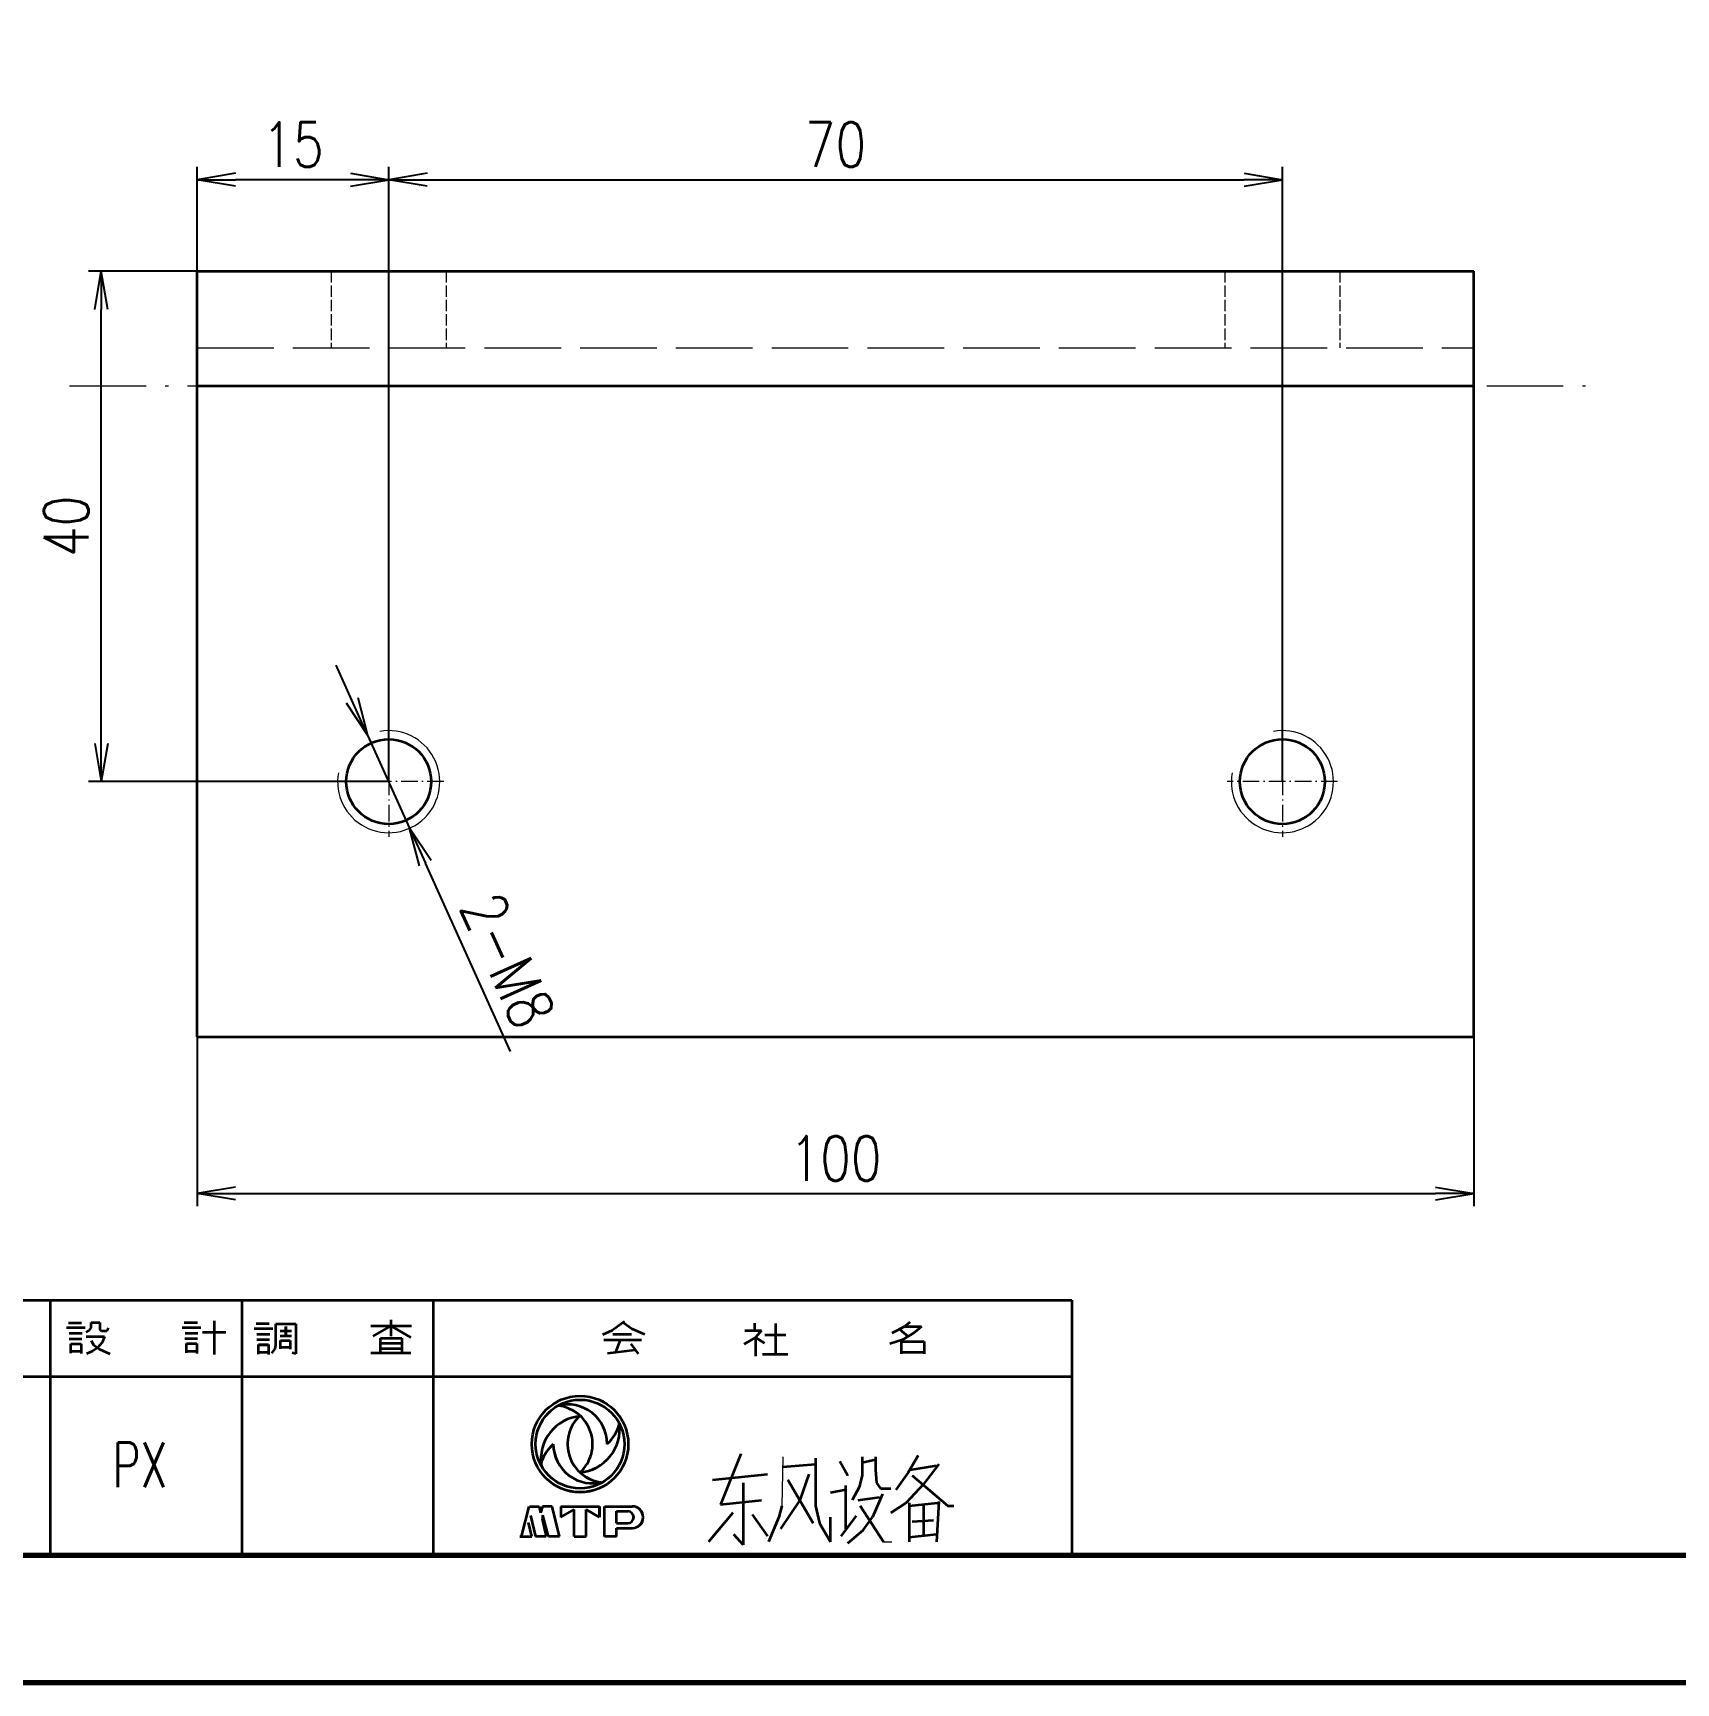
# Model space of a CAD drawing. Header units: millimetres. Extents: x 1333 to 104182, y -62616 to -5704.
# Drawn here: x 42811.5 to 42940.2, y -62590.8 to -62461.6 of the extents above; entities that cross this region are included whole.
import ezdxf
from ezdxf.enums import TextEntityAlignment as Align

# ---------------------------------------------------------------- set-up
doc = ezdxf.new("R2010")
doc.units = ezdxf.units.MM
doc.header["$LTSCALE"] = 0.5
doc.linetypes.add('DASHDOT', pattern=[18.5, 12, -3, 0.5, -3])
doc.linetypes.add('DASHED', pattern=[15, 12, -3])
for name, color, linetype in [('08', 1, 'Continuous'), ('11', 3, 'Continuous'), ('7标注层', 4, 'Continuous'), ('SHM_LABEL', 40, 'Continuous')]:
    doc.layers.add(name, color=color, linetype=linetype)
doc.styles.add('KAI', font='simplex.shx', dxfattribs={"width": 0.8, "bigfont": 'extfont.shx'})
doc.styles.get("Standard").update_dxf_attribs({"font": 'simplex.shx'})
doc.dimstyles.new('KAI-1', dxfattribs={"dimtxt": 3.5, "dimasz": 3, "dimexe": 1, "dimexo": 0, "dimgap": 1, "dimtad": 1, "dimtoh": 1, "dimdsep": 46, "dimtxsty": 'KAI', "dimblk1": 'OPEN', "dimblk2": 'OPEN', "dimsah": 1, "dimcen": 0, "dimclrd": 7, "dimclre": 7, "dimclrt": 140, "dimaunit": 1, "dimazin": 2, "dimtfac": 0.7, "dimtix": 1, "dimtmove": 0, "dimatfit": 3, "dimldrblk": 'OPEN', "dimfxl": 0, "dimtvp": 1, "dimtolj": 2, "dimarcsym": 0})

# ---------------------------------------------------------------- blocks, each defined once
blk = doc.blocks.new('_Open')
at = {"color": 0, "linetype": 'ByBlock', "lineweight": -2}
for p, q in [((-1, 0.167), (0, 0)), ((-1, -0.167), (0, 0)), ((0, 0), (-1, 0))]:
    blk.add_line(p, q, dxfattribs=at)
blk = doc.blocks.new('*D30')
at = {"layer": '7标注层', "color": 7, "lineweight": -2, "transparency": 16777216}
for p, q in [((42824.37, -62540.21), (42824.37, -62553.48)), ((42924.37, -62540.21), (42924.37, -62553.48)), ((42827.37, -62552.48), (42921.37, -62552.48))]:
    blk.add_line(p, q, dxfattribs=at)
at = {"layer": 'Defpoints', "color": 0, "transparency": 16777216}
for p in [(42824.37, -62540.21), (42924.37, -62540.21), (42924.37, -62552.48)]:
    blk.add_point(p, dxfattribs=at)
at = {"layer": '7标注层', "color": 7, "lineweight": -2, "transparency": 16777216, "xscale": 3, "yscale": 3, "zscale": 3, "rotation": 180}
blk.add_blockref('_Open', (42824.37, -62552.48), dxfattribs=at)
at = {"layer": '7标注层', "color": 7, "lineweight": -2, "transparency": 16777216, "xscale": 3, "yscale": 3, "zscale": 3}
blk.add_blockref('_Open', (42924.37, -62552.48), dxfattribs=at)
at = {"layer": '7标注层', "color": 140, "transparency": 16777216, "insert": (42874.37, -62549.73), "char_height": 3.5, "attachment_point": 5, "style": 'KAI'}
blk.add_mtext('\\A2;100', dxfattribs=at)
blk = doc.blocks.new('*D31')
at = {"layer": '7标注层', "color": 7, "lineweight": -2, "transparency": 16777216}
for p, q in [((42824.37, -62480.21), (42824.37, -62472.05)), ((42839.37, -62520.21), (42839.37, -62472.05)), ((42836.37, -62473.05), (42827.37, -62473.05))]:
    blk.add_line(p, q, dxfattribs=at)
at = {"layer": 'Defpoints', "color": 0, "transparency": 16777216}
for p in [(42824.37, -62473.05), (42824.37, -62480.21), (42839.37, -62520.21)]:
    blk.add_point(p, dxfattribs=at)
at = {"layer": '7标注层', "color": 7, "lineweight": -2, "transparency": 16777216, "xscale": 3, "yscale": 3, "zscale": 3, "rotation": 180}
blk.add_blockref('_Open', (42824.37, -62473.05), dxfattribs=at)
at = {"layer": '7标注层', "color": 7, "lineweight": -2, "transparency": 16777216, "xscale": 3, "yscale": 3, "zscale": 3}
blk.add_blockref('_Open', (42839.37, -62473.05), dxfattribs=at)
at = {"layer": '7标注层', "color": 140, "transparency": 16777216, "insert": (42831.87, -62470.3), "char_height": 3.5, "attachment_point": 5, "style": 'KAI'}
blk.add_mtext('\\A2;15', dxfattribs=at)
blk = doc.blocks.new('*D32')
at = {"layer": '7标注层', "color": 7, "lineweight": -2, "transparency": 16777216}
for p, q in [((42824.37, -62480.21), (42815.86, -62480.21)), ((42816.86, -62517.21), (42816.86, -62483.21)), ((42839.37, -62520.21), (42815.86, -62520.21))]:
    blk.add_line(p, q, dxfattribs=at)
at = {"layer": 'Defpoints', "color": 0, "transparency": 16777216}
for p in [(42816.86, -62480.21), (42824.37, -62480.21), (42839.37, -62520.21)]:
    blk.add_point(p, dxfattribs=at)
at = {"layer": '7标注层', "color": 7, "lineweight": -2, "transparency": 16777216, "xscale": 3, "yscale": 3, "zscale": 3}
for p, rotation in [((42816.86, -62480.21), 90), ((42816.86, -62520.21), 270)]:
    blk.add_blockref('_Open', p, dxfattribs=dict(at, rotation=rotation))
at = {"layer": '7标注层', "color": 140, "transparency": 16777216, "insert": (42814.11, -62500.21), "char_height": 3.5, "attachment_point": 5, "rotation": 90, "style": 'KAI'}
blk.add_mtext('\\A2;40', dxfattribs=at)
blk = doc.blocks.new('*D33')
at = {"layer": '7标注层', "color": 7, "lineweight": -2, "transparency": 16777216}
for p, q in [((42839.37, -62520.21), (42839.37, -62472.05)), ((42909.37, -62520.21), (42909.37, -62472.05)), ((42842.37, -62473.05), (42906.37, -62473.05))]:
    blk.add_line(p, q, dxfattribs=at)
at = {"layer": 'Defpoints', "color": 0, "transparency": 16777216}
for p in [(42909.37, -62473.05), (42839.37, -62520.21), (42909.37, -62520.21)]:
    blk.add_point(p, dxfattribs=at)
at = {"layer": '7标注层', "color": 7, "lineweight": -2, "transparency": 16777216, "xscale": 3, "yscale": 3, "zscale": 3, "rotation": 180}
blk.add_blockref('_Open', (42839.37, -62473.05), dxfattribs=at)
at = {"layer": '7标注层', "color": 7, "lineweight": -2, "transparency": 16777216, "xscale": 3, "yscale": 3, "zscale": 3}
blk.add_blockref('_Open', (42909.37, -62473.05), dxfattribs=at)
at = {"layer": '7标注层', "color": 140, "transparency": 16777216, "insert": (42874.37, -62470.3), "char_height": 3.5, "attachment_point": 5, "style": 'KAI'}
blk.add_mtext('\\A2;70', dxfattribs=at)
blk = doc.blocks.new('*D38')
at = {"layer": '7标注层', "color": 7, "lineweight": -2, "transparency": 16777216}
for p, q in [((42836.49, -62513.83), (42835.26, -62511.09)), ((42837.72, -62516.56), (42841.01, -62523.86)), ((42848.9, -62541.36), (42842.24, -62526.59))]:
    blk.add_line(p, q, dxfattribs=at)
at = {"layer": 'Defpoints', "color": 0, "transparency": 16777216}
for p in [(42837.72, -62516.56), (42841.01, -62523.86)]:
    blk.add_point(p, dxfattribs=at)
at = {"layer": '7标注层', "color": 7, "lineweight": -2, "transparency": 16777216, "xscale": 3, "yscale": 3, "zscale": 3}
for p, rotation in [((42837.72, -62516.56), 294.2516134047809), ((42841.01, -62523.86), 114.2516134047809)]:
    blk.add_blockref('_Open', p, dxfattribs=dict(at, rotation=rotation))
at = {"layer": '7标注层', "color": 140, "transparency": 16777216, "insert": (42848.69, -62534.22), "char_height": 3.5, "attachment_point": 5, "rotation": 294.2516, "style": 'KAI'}
blk.add_mtext('\\A2;2-M8', dxfattribs=at)
blk = doc.blocks.new('999')
at = {"color": 7, "lineweight": 35}
for p, q in [((73587.98, -11853.12), (73872.98, -11853.12)), ((73632.98, -11853.12), (73632.98, -11913.12)), ((73677.98, -11853.12), (73677.98, -11913.12)), ((73722.98, -11853.12), (73722.98, -11913.12)), ((73872.98, -11853.12), (73872.98, -11913.12)), ((73690.69, -11858.7), (73690.69, -11865.74)), ((73712.98, -11857.77), (73712.98, -11861.59)), ((73767.93, -11858.18), (73764.97, -11860.28)), ((73767.61, -11858.4), (73769.67, -11859.86)), ((73798.47, -11858.52), (73798.47, -11860.3)), ((73803.42, -11858.59), (73803.42, -11865.82)), ((73834.98, -11858.34), (73833.77, -11859.34)), ((73689.31, -11862.61), (73689.31, -11864.64)), ((73708.27, -11859.19), (73717.85, -11859.19)), ((73712.98, -11859.19), (73708.76, -11861.62)), ((73710.54, -11865.5), (73710.54, -11862.08)), ((73710.54, -11862.08), (73715.61, -11862.08)), ((73712.98, -11859.19), (73717.71, -11861.92)), ((73715.61, -11862.08), (73715.61, -11865.54)), ((73764.97, -11860.28), (73762.71, -11861.29)), ((73763.06, -11862.45), (73771.89, -11862.45)), ((73765.17, -11861.16), (73769.56, -11861.16)), ((73766.92, -11862.45), (73765.82, -11865.36)), ((73769.67, -11859.86), (73772.57, -11861.11)), ((73798.7, -11861.89), (73796.05, -11863.44)), ((73796.17, -11860.3), (73800.11, -11860.3)), ((73800.11, -11860.3), (73798.7, -11861.89)), ((73798.7, -11861.89), (73800.82, -11863.26)), ((73798.7, -11861.89), (73798.7, -11866.27)), ((73800.85, -11861.31), (73805.82, -11861.31)), ((73833.25, -11862.45), (73830.25, -11863.43)), ((73833.77, -11859.34), (73830.7, -11860.87)), ((73832.49, -11859.98), (73834.57, -11861.65)), ((73832.96, -11862.87), (73838.34, -11862.87)), ((73832.96, -11865.78), (73832.96, -11862.87)), ((73836.08, -11860.73), (73833.25, -11862.45)), ((73833.77, -11859.34), (73837.73, -11859.34)), ((73837.73, -11859.34), (73836.08, -11860.73)), ((73838.34, -11862.87), (73838.34, -11865.74)), ((73690.69, -11865.74), (73689.84, -11865.51)), ((73708.27, -11865.54), (73717.68, -11865.54)), ((73710.54, -11863.22), (73715.61, -11863.22)), ((73710.54, -11864.52), (73715.61, -11864.52)), ((73763.94, -11865.58), (73770.41, -11864.82)), ((73769.41, -11863.41), (73771.15, -11865.76)), ((73800.35, -11865.82), (73806.27, -11865.82)), ((73832.96, -11865.38), (73838.34, -11865.38)), ((73587.98, -11871.12), (73872.98, -11871.12)), ((73743.7, -11908.7), (73745.48, -11901.62)), ((73745.55, -11901.62), (73747.82, -11901.62)), ((73747.82, -11901.62), (73748.18, -11903.12)), ((73748.64, -11901.62), (73748.18, -11903.12)), ((73750.89, -11901.62), (73748.64, -11901.62)), ((73752.66, -11908.7), (73750.89, -11901.62)), ((73752.92, -11901.62), (73761.99, -11901.62)), ((73752.92, -11901.62), (73752.92, -11904.17)), ((73761.99, -11901.62), (73761.99, -11904.17)), ((73763.22, -11901.62), (73769.74, -11901.62)), ((73763.22, -11908.7), (73763.22, -11901.62)), ((73745.27, -11905.39), (73746.03, -11908.7)), ((73745.78, -11903.76), (73746.97, -11908.7)), ((73748.75, -11903.7), (73748.52, -11904.53)), ((73748.52, -11904.53), (73749.52, -11908.7)), ((73750.02, -11908.7), (73748.75, -11903.7)), ((73752.92, -11904.17), (73756.04, -11902.33)), ((73756.04, -11908.7), (73756.04, -11902.33)), ((73758.88, -11908.7), (73758.88, -11902.33)), ((73761.99, -11904.17), (73758.88, -11902.33)), ((73766.06, -11902.75), (73768.66, -11902.75)), ((73766.06, -11905.59), (73766.06, -11902.75)), ((73743.29, -11908.7), (73746.12, -11908.7)), ((73749.52, -11908.7), (73746.97, -11908.7)), ((73752.66, -11908.7), (73750.02, -11908.7)), ((73756.04, -11908.7), (73758.88, -11908.7)), ((73766.06, -11908.7), (73763.22, -11908.7)), ((73766.06, -11905.59), (73768.66, -11905.59)), ((73766.06, -11906.72), (73769.74, -11906.72)), ((73766.06, -11908.7), (73766.06, -11906.72))]:
    blk.add_line(p, q, dxfattribs=at)
at = {"color": 7, "lineweight": 35, "ltscale": 0.025879}
for p, q in [((73637.24, -11858.44), (73640.34, -11858.44)), ((73664.43, -11858.42), (73667.54, -11858.42))]:
    blk.add_line(p, q, dxfattribs=at)
at = {"color": 7, "lineweight": 35, "ltscale": 0.01087}
blk.add_line((73642.58, -11859.68), (73642.58, -11858.37), dxfattribs=at)
at = {"color": 7, "lineweight": 35, "ltscale": 0.017126}
blk.add_line((73642.58, -11858.37), (73644.63, -11858.37), dxfattribs=at)
at = {"color": 7, "lineweight": 35, "ltscale": 0.014682}
blk.add_line((73644.63, -11858.37), (73644.63, -11860.14), dxfattribs=at)
at = {"color": 7, "lineweight": 35, "ltscale": 0.066437}
blk.add_line((73671.45, -11857.97), (73671.45, -11865.94), dxfattribs=at)
at = {"color": 7, "lineweight": 35, "ltscale": 0.025867}
blk.add_line((73681.32, -11858.66), (73684.42, -11858.66), dxfattribs=at)
at = {"color": 7, "lineweight": 35, "ltscale": 0.040677}
blk.add_line((73685.98, -11863.58), (73685.98, -11858.7), dxfattribs=at)
at = {"color": 7, "lineweight": 35, "ltscale": 0.039233}
blk.add_line((73685.98, -11858.7), (73690.69, -11858.7), dxfattribs=at)
at = {"color": 7, "lineweight": 35, "ltscale": 0.036719}
for p, q in [((73636.78, -11859.59), (73641.19, -11859.59)), ((73663.98, -11859.56), (73668.38, -11859.56)), ((73680.86, -11859.81), (73685.27, -11859.81))]:
    blk.add_line(p, q, dxfattribs=at)
at = {"color": 7, "lineweight": 35, "ltscale": 0.024927}
for p, q in [((73637.4, -11862.2), (73640.39, -11862.2)), ((73664.59, -11862.17), (73667.58, -11862.17))]:
    blk.add_line(p, q, dxfattribs=at)
at = {"color": 7, "lineweight": 35, "ltscale": 0.025122}
blk.add_line((73637.44, -11860.89), (73640.46, -11860.89), dxfattribs=at)
at = {"color": 7, "lineweight": 35, "ltscale": 0.006976}
blk.add_line((73641.39, -11860.66), (73642.15, -11860.3), dxfattribs=at)
at = {"color": 7, "lineweight": 35, "ltscale": 0.03595}
blk.add_line((73641.44, -11861.69), (73645.75, -11861.67), dxfattribs=at)
at = {"color": 7, "lineweight": 35, "ltscale": 0.00629}
blk.add_line((73642.15, -11860.3), (73642.58, -11859.68), dxfattribs=at)
at = {"color": 7, "lineweight": 35, "ltscale": 0.009218}
blk.add_line((73642.56, -11862.65), (73643.1, -11863.61), dxfattribs=at)
at = {"color": 7, "lineweight": 35, "ltscale": 0.003426}
blk.add_line((73644.63, -11860.14), (73644.99, -11860.34), dxfattribs=at)
at = {"color": 7, "lineweight": 35, "ltscale": 0.01073}
blk.add_line((73644.99, -11860.34), (73646.28, -11860.34), dxfattribs=at)
at = {"color": 7, "lineweight": 35, "ltscale": 0.012738}
blk.add_line((73645.75, -11861.67), (73645.18, -11863.09), dxfattribs=at)
at = {"color": 7, "lineweight": 35, "ltscale": 0.006401}
blk.add_line((73646.28, -11860.34), (73646.66, -11859.68), dxfattribs=at)
at = {"color": 7, "lineweight": 35, "ltscale": 0.02511}
for p, q in [((73664.64, -11860.87), (73667.65, -11860.87)), ((73681.52, -11861.11), (73684.54, -11861.11))]:
    blk.add_line(p, q, dxfattribs=at)
at = {"color": 7, "lineweight": 35, "ltscale": 0.045654}
blk.add_line((73668.78, -11860.66), (73674.25, -11860.66), dxfattribs=at)
at = {"color": 7, "lineweight": 35, "ltscale": 0.024915}
blk.add_line((73681.48, -11862.41), (73684.47, -11862.41), dxfattribs=at)
at = {"color": 7, "lineweight": 35, "ltscale": 0.022327}
for p, q in [((73687, -11860.37), (73689.68, -11860.37)), ((73687, -11861.55), (73689.68, -11861.55))]:
    blk.add_line(p, q, dxfattribs=at)
at = {"color": 7, "lineweight": 35, "ltscale": 0.016611}
blk.add_line((73687.04, -11864.6), (73687.04, -11862.61), dxfattribs=at)
at = {"color": 7, "lineweight": 35, "ltscale": 0.018945}
for p, q in [((73687.04, -11862.61), (73689.31, -11862.61)), ((73687.04, -11864.2), (73689.31, -11864.2))]:
    blk.add_line(p, q, dxfattribs=at)
at = {"color": 7, "lineweight": 35, "ltscale": 0.018152}
blk.add_line((73688.29, -11859.37), (73688.29, -11861.55), dxfattribs=at)
at = {"color": 7, "lineweight": 35, "ltscale": 0.018304}
for p, q in [((73637.81, -11865.58), (73637.81, -11863.39)), ((73665, -11865.56), (73665, -11863.36)), ((73681.89, -11865.8), (73681.89, -11863.6))]:
    blk.add_line(p, q, dxfattribs=at)
at = {"color": 7, "lineweight": 35, "ltscale": 0.019971}
for p, q in [((73637.81, -11863.39), (73640.2, -11863.39)), ((73637.81, -11865.15), (73640.2, -11865.15)), ((73665, -11863.36), (73667.4, -11863.36)), ((73665, -11865.12), (73667.4, -11865.12))]:
    blk.add_line(p, q, dxfattribs=at)
at = {"color": 7, "lineweight": 35, "ltscale": 0.019257}
for p, q in [((73640.2, -11863.39), (73640.2, -11865.7)), ((73684.29, -11863.6), (73684.29, -11865.92))]:
    blk.add_line(p, q, dxfattribs=at)
at = {"color": 7, "lineweight": 35, "ltscale": 0.013082}
blk.add_line((73642.92, -11865.15), (73641.46, -11865.72), dxfattribs=at)
at = {"color": 7, "lineweight": 35, "ltscale": 0.011358}
blk.add_line((73644.04, -11864.37), (73642.92, -11865.15), dxfattribs=at)
at = {"color": 7, "lineweight": 35, "ltscale": 0.014821}
blk.add_line((73643.1, -11863.61), (73644.52, -11864.69), dxfattribs=at)
at = {"color": 7, "lineweight": 35, "ltscale": 0.014299}
blk.add_line((73645.18, -11863.09), (73644.04, -11864.37), dxfattribs=at)
at = {"color": 7, "lineweight": 35, "ltscale": 0.022491}
blk.add_line((73644.52, -11864.69), (73646.98, -11865.79), dxfattribs=at)
at = {"color": 7, "lineweight": 35, "ltscale": 0.01926}
blk.add_line((73667.4, -11863.36), (73667.4, -11865.67), dxfattribs=at)
at = {"color": 7, "lineweight": 35, "ltscale": 0.019983}
for p, q in [((73681.89, -11863.6), (73684.29, -11863.6)), ((73681.89, -11865.37), (73684.29, -11865.37))]:
    blk.add_line(p, q, dxfattribs=at)
at = {"color": 7, "lineweight": 35, "ltscale": 0.010372}
blk.add_line((73685.01, -11865.58), (73685.78, -11864.6), dxfattribs=at)
at = {"color": 7, "lineweight": 35, "ltscale": 0.008641}
blk.add_line((73685.78, -11864.6), (73685.98, -11863.58), dxfattribs=at)
at = {"color": 7, "lineweight": 70}
for p, q in [((75894.98, -11913.12), (73476.98, -11913.12)), ((75924.98, -11943.12), (73401.98, -11943.12))]:
    blk.add_line(p, q, dxfattribs=at)
at = {"color": 7, "lineweight": 35}
for points in [[(73795.27, -11889.28), (73790.48, -11901.13)], [(73823.77, -11889.95), (73823.77, -11894.36)], [(73826.88, -11889.95), (73826.88, -11893)], [(73836.94, -11889.62), (73834.54, -11893.68)], [(73805.09, -11892.33), (73812.75, -11891.65)], [(73812.75, -11890.29), (73812.75, -11901.47)], [(73818.5, -11890.97), (73820.41, -11894.36)], [(73823.77, -11891.31), (73826.88, -11890.63)], [(73826.88, -11893), (73827.12, -11896.05)], [(73841.73, -11891.65), (73838.13, -11896.39), (73834.06, -11900.79), (73830.47, -11903.16)], [(73834.54, -11893.68), (73831.67, -11897.74)], [(73835.02, -11893), (73841.25, -11891.99)], [(73788.57, -11895.37), (73801.5, -11894.02)], [(73795.75, -11896.05), (73795.75, -11910.62)], [(73806.29, -11895.37), (73812.27, -11905.54)], [(73809.16, -11900.12), (73811.31, -11894.02)], [(73819.94, -11897.74), (73816.34, -11898.42)], [(73819.94, -11906.89), (73819.94, -11896.73)], [(73823.05, -11897.07), (73821.37, -11900.12)], [(73823.77, -11894.36), (73823.05, -11897.07)], [(73827.12, -11896.05), (73828.08, -11897.41)], [(73828.08, -11897.41), (73830.47, -11897.41)], [(73835.5, -11894.36), (73843.88, -11901.47), (73845.32, -11901.47)], [(73790.48, -11901.13), (73800.06, -11900.12)], [(73804.85, -11901.47), (73804.13, -11904.18)], [(73804.61, -11906.89), (73809.16, -11900.12)], [(73812.75, -11901.47), (73813.71, -11905.54)], [(73822.81, -11900.12), (73827.84, -11899.44)], [(73823.29, -11901.47), (73828.8, -11909.94)], [(73828.56, -11898.76), (73826.16, -11904.18)], [(73834.78, -11900.79), (73834.78, -11909.94)], [(73834.78, -11901.47), (73841.49, -11900.79)], [(73838.13, -11901.47), (73838.13, -11908.24)], [(73841.73, -11900.45), (73841.25, -11909.94)], [(73793.35, -11903.16), (73787.61, -11909.94)], [(73797.9, -11903.5), (73801.5, -11908.58)], [(73804.13, -11904.18), (73801.74, -11909.94)], [(73813.71, -11905.54), (73816.34, -11909.94)], [(73816.34, -11909.94), (73816.34, -11904.18)], [(73822.33, -11903.84), (73818.74, -11908.58)], [(73824.01, -11907.23), (73826.16, -11904.18)], [(73835.5, -11905.2), (73840.53, -11904.86)], [(73795.75, -11910.62), (73793.59, -11908.24)], [(73820.41, -11910.28), (73824.01, -11907.23)], [(73841.25, -11908.24), (73834.78, -11908.92)]]:
    blk.add_lwpolyline(points, dxfattribs=at)
for radius in [11.34, 10.43]:
    blk.add_circle((73757.46, -11886.97), radius, dxfattribs=at)
for centre, radius, start, end in [((73751.34, -11886.97), 9.07, 312.4542, 84.3408), ((73754.51, -11886.97), 9.33, 0, 103.7818), ((73758.37, -11890.48), 10.11, 94.3618, 189.3685), ((73763.58, -11886.97), 9.07, 132.4542, 264.3408), ((73756.55, -11883.45), 10.22, 274.9268, 7.678), ((73757.46, -11879.71), 9.61, 311.5828, 344.9375), ((73757.46, -11894.22), 9.57, 131.0518, 165.2314), ((73760.41, -11886.97), 9.23, 180, 285.8775), ((73769.74, -11904.17), 2.55, 270, 90), ((73768.66, -11904.17), 1.42, 270, 90)]:
    blk.add_arc(centre, radius, start, end, dxfattribs=at)

msp = doc.modelspace()

# ---------------------------------------------------------------- linework, layer by layer
at = {"lineweight": 35}
for p, q in [((42824.368, -62480.21), (42924.368, -62480.21)), ((42824.368, -62540.21), (42824.368, -62489.21)), ((42824.368, -62489.21), (42924.368, -62489.21)), ((42924.368, -62540.21), (42924.368, -62489.21)), ((42824.368, -62540.21), (42924.368, -62540.21))]:
    msp.add_line(p, q, dxfattribs=at)
at = {"lineweight": 35, "ltscale": 0.225}
for p, q in [((42824.368, -62489.21), (42824.368, -62480.21)), ((42924.368, -62489.21), (42924.368, -62480.21))]:
    msp.add_line(p, q, dxfattribs=at)
at = {"color": 2, "linetype": 'DASHED', "lineweight": 5, "ltscale": 0.15}
for p, q in [((42834.868, -62480.21), (42834.868, -62486.21)), ((42843.868, -62480.21), (42843.868, -62486.21)), ((42904.868, -62480.21), (42904.868, -62486.21)), ((42913.868, -62480.21), (42913.868, -62486.21))]:
    msp.add_line(p, q, dxfattribs=at)
at = {"color": 1, "linetype": 'DASHDOT', "lineweight": 5, "ltscale": 0.180017}
for p, q in [((42839.368, -62479.61), (42839.368, -62486.811)), ((42909.368, -62479.61), (42909.368, -62486.811))]:
    msp.add_line(p, q, dxfattribs=at)
at = {"color": 2, "linetype": 'DASHED', "lineweight": 5}
for p, q in [((42824.368, -62486.21), (42924.368, -62486.21)), ((42824.368, -62489.21), (42924.368, -62489.21))]:
    msp.add_line(p, q, dxfattribs=at)
at = {"color": 1, "linetype": 'DASHDOT', "lineweight": 5}
msp.add_line((42814.368, -62489.21), (42934.368, -62489.21), dxfattribs=at)
at = {"color": 1, "linetype": 'DASHDOT', "lineweight": 5, "ltscale": 0.216028}
for p, q in [((42839.368, -62515.89), (42839.368, -62524.531)), ((42909.368, -62515.89), (42909.368, -62524.531))]:
    msp.add_line(p, q, dxfattribs=at)
at = {"color": 1, "linetype": 'DASHDOT', "lineweight": 5, "ltscale": 0.216016}
for p, q in [((42843.688, -62520.21), (42835.047, -62520.21)), ((42913.688, -62520.21), (42905.047, -62520.21))]:
    msp.add_line(p, q, dxfattribs=at)
at = {"color": 7, "lineweight": 35}
for p, q in [((42797.862, -62560.825), (42892.862, -62560.825)), ((42812.862, -62560.825), (42812.862, -62580.825)), ((42827.862, -62560.825), (42827.862, -62580.825)), ((42842.862, -62560.825), (42842.862, -62580.825)), ((42892.862, -62560.825), (42892.862, -62580.825)), ((42797.862, -62566.825), (42892.862, -62566.825))]:
    msp.add_line(p, q, dxfattribs=at)
at = {"color": 7, "lineweight": 35, "ltscale": 0.025879}
for p, q in [((42814.282, -62562.6), (42815.317, -62562.6)), ((42823.347, -62562.591), (42824.382, -62562.591))]:
    msp.add_line(p, q, dxfattribs=at)
at = {"color": 7, "lineweight": 35, "ltscale": 0.01087}
msp.add_line((42816.063, -62563.012), (42816.063, -62562.577), dxfattribs=at)
at = {"color": 7, "lineweight": 35, "ltscale": 0.017126}
msp.add_line((42816.063, -62562.577), (42816.748, -62562.577), dxfattribs=at)
at = {"color": 7, "lineweight": 35, "ltscale": 0.014682}
msp.add_line((42816.748, -62562.577), (42816.748, -62563.164), dxfattribs=at)
at = {"color": 7, "lineweight": 35, "ltscale": 0.036719}
for p, q in [((42823.195, -62562.973), (42824.664, -62562.973)), ((42814.13, -62562.981), (42815.599, -62562.981)), ((42828.823, -62563.054), (42830.292, -62563.054))]:
    msp.add_line(p, q, dxfattribs=at)
at = {"color": 7, "lineweight": 35, "ltscale": 0.066437}
msp.add_line((42825.688, -62562.442), (42825.688, -62565.1), dxfattribs=at)
at = {"color": 7, "lineweight": 35, "ltscale": 0.025867}
msp.add_line((42828.976, -62562.673), (42830.01, -62562.673), dxfattribs=at)
at = {"color": 7, "lineweight": 35, "ltscale": 0.040677}
msp.add_line((42830.531, -62564.313), (42830.531, -62562.686), dxfattribs=at)
at = {"color": 7, "lineweight": 35, "ltscale": 0.039233}
msp.add_line((42830.531, -62562.686), (42832.101, -62562.686), dxfattribs=at)
at = {"color": 7, "lineweight": 35, "ltscale": 0.018152}
msp.add_line((42831.298, -62562.909), (42831.298, -62563.635), dxfattribs=at)
at = {"color": 7, "lineweight": 35, "ltscale": 0.058643}
msp.add_line((42832.101, -62562.686), (42832.101, -62565.032), dxfattribs=at)
at = {"color": 7, "lineweight": 35, "ltscale": 0.079822}
msp.add_line((42837.959, -62562.849), (42841.152, -62562.849), dxfattribs=at)
at = {"color": 7, "lineweight": 35, "ltscale": 0.040539}
msp.add_line((42839.528, -62562.849), (42838.124, -62563.66), dxfattribs=at)
at = {"color": 7, "lineweight": 35, "ltscale": 0.031863}
msp.add_line((42839.528, -62562.374), (42839.528, -62563.649), dxfattribs=at)
at = {"color": 7, "lineweight": 35, "ltscale": 0.045558}
msp.add_line((42839.528, -62562.849), (42841.106, -62563.76), dxfattribs=at)
at = {"color": 7, "lineweight": 35, "ltscale": 0.030253}
msp.add_line((42857.847, -62562.511), (42856.859, -62563.211), dxfattribs=at)
at = {"color": 7, "lineweight": 35, "ltscale": 0.020979}
msp.add_line((42857.74, -62562.587), (42858.425, -62563.072), dxfattribs=at)
at = {"color": 7, "lineweight": 35, "ltscale": 0.01478}
msp.add_line((42868.025, -62562.626), (42868.025, -62563.217), dxfattribs=at)
at = {"color": 7, "lineweight": 35, "ltscale": 0.060178}
msp.add_line((42869.675, -62562.65), (42869.675, -62565.057), dxfattribs=at)
at = {"color": 7, "lineweight": 35, "ltscale": 0.028606}
msp.add_line((42879.793, -62562.897), (42878.77, -62563.41), dxfattribs=at)
at = {"color": 7, "lineweight": 35, "ltscale": 0.013056}
msp.add_line((42880.196, -62562.566), (42879.793, -62562.897), dxfattribs=at)
at = {"color": 7, "lineweight": 35, "ltscale": 0.032959}
msp.add_line((42879.793, -62562.897), (42881.111, -62562.897), dxfattribs=at)
at = {"color": 7, "lineweight": 35, "ltscale": 0.017956}
msp.add_line((42881.111, -62562.897), (42880.563, -62563.362), dxfattribs=at)
at = {"color": 7, "lineweight": 35, "ltscale": 0.024927}
for p, q in [((42814.335, -62563.851), (42815.332, -62563.851)), ((42823.4, -62563.842), (42824.397, -62563.842))]:
    msp.add_line(p, q, dxfattribs=at)
at = {"color": 7, "lineweight": 35, "ltscale": 0.025122}
msp.add_line((42814.35, -62563.416), (42815.355, -62563.416), dxfattribs=at)
at = {"color": 7, "lineweight": 35, "ltscale": 0.018304}
for p, q in [((42814.472, -62564.979), (42814.472, -62564.247)), ((42823.538, -62564.971), (42823.538, -62564.239)), ((42829.166, -62565.052), (42829.166, -62564.32))]:
    msp.add_line(p, q, dxfattribs=at)
at = {"color": 7, "lineweight": 35, "ltscale": 0.019971}
for p, q in [((42814.472, -62564.247), (42815.271, -62564.247)), ((42823.538, -62564.239), (42824.336, -62564.239)), ((42814.472, -62564.834), (42815.271, -62564.834)), ((42823.538, -62564.826), (42824.336, -62564.826))]:
    msp.add_line(p, q, dxfattribs=at)
at = {"color": 7, "lineweight": 35, "ltscale": 0.019257}
for p, q in [((42815.271, -62564.247), (42815.271, -62565.018)), ((42829.965, -62564.32), (42829.965, -62565.09))]:
    msp.add_line(p, q, dxfattribs=at)
at = {"color": 7, "lineweight": 35, "ltscale": 0.006976}
msp.add_line((42815.667, -62563.34), (42815.918, -62563.218), dxfattribs=at)
at = {"color": 7, "lineweight": 35, "ltscale": 0.03595}
msp.add_line((42815.682, -62563.683), (42817.12, -62563.675), dxfattribs=at)
at = {"color": 7, "lineweight": 35, "ltscale": 0.00629}
msp.add_line((42815.918, -62563.218), (42816.063, -62563.012), dxfattribs=at)
at = {"color": 7, "lineweight": 35, "ltscale": 0.009218}
msp.add_line((42816.055, -62564.003), (42816.237, -62564.323), dxfattribs=at)
at = {"color": 7, "lineweight": 35, "ltscale": 0.014299}
msp.add_line((42816.93, -62564.148), (42816.55, -62564.575), dxfattribs=at)
at = {"color": 7, "lineweight": 35, "ltscale": 0.003426}
msp.add_line((42816.748, -62563.164), (42816.866, -62563.233), dxfattribs=at)
at = {"color": 7, "lineweight": 35, "ltscale": 0.01073}
msp.add_line((42816.866, -62563.233), (42817.295, -62563.233), dxfattribs=at)
at = {"color": 7, "lineweight": 35, "ltscale": 0.012738}
msp.add_line((42817.12, -62563.675), (42816.93, -62564.148), dxfattribs=at)
at = {"color": 7, "lineweight": 35, "ltscale": 0.006401}
msp.add_line((42817.295, -62563.233), (42817.423, -62563.011), dxfattribs=at)
at = {"color": 7, "lineweight": 35, "ltscale": 0.02511}
for p, q in [((42823.416, -62563.407), (42824.42, -62563.407)), ((42829.044, -62563.489), (42830.048, -62563.489))]:
    msp.add_line(p, q, dxfattribs=at)
at = {"color": 7, "lineweight": 35, "ltscale": 0.01926}
msp.add_line((42824.336, -62564.239), (42824.336, -62565.009), dxfattribs=at)
at = {"color": 7, "lineweight": 35, "ltscale": 0.045654}
msp.add_line((42824.795, -62563.337), (42826.621, -62563.337), dxfattribs=at)
at = {"color": 7, "lineweight": 35, "ltscale": 0.024915}
msp.add_line((42829.029, -62563.924), (42830.025, -62563.924), dxfattribs=at)
at = {"color": 7, "lineweight": 35, "ltscale": 0.022327}
for p, q in [((42830.87, -62563.242), (42831.763, -62563.242)), ((42830.87, -62563.635), (42831.763, -62563.635))]:
    msp.add_line(p, q, dxfattribs=at)
at = {"color": 7, "lineweight": 35, "ltscale": 0.016611}
msp.add_line((42830.883, -62564.652), (42830.883, -62563.988), dxfattribs=at)
at = {"color": 7, "lineweight": 35, "ltscale": 0.018945}
for p, q in [((42830.883, -62563.988), (42831.641, -62563.988)), ((42830.883, -62564.518), (42831.641, -62564.518))]:
    msp.add_line(p, q, dxfattribs=at)
at = {"color": 7, "lineweight": 35, "ltscale": 0.016949}
msp.add_line((42831.641, -62563.988), (42831.641, -62564.666), dxfattribs=at)
at = {"color": 7, "lineweight": 35, "ltscale": 0.028476}
msp.add_line((42838.716, -62564.951), (42838.716, -62563.812), dxfattribs=at)
at = {"color": 7, "lineweight": 35, "ltscale": 0.042285}
for p, q in [((42838.716, -62563.812), (42840.408, -62563.812)), ((42838.716, -62564.191), (42840.408, -62564.191)), ((42838.716, -62564.625), (42840.408, -62564.625))]:
    msp.add_line(p, q, dxfattribs=at)
at = {"color": 7, "lineweight": 35, "ltscale": 0.028815}
msp.add_line((42840.408, -62563.812), (42840.408, -62564.964), dxfattribs=at)
at = {"color": 7, "lineweight": 35, "ltscale": 0.02061}
msp.add_line((42856.859, -62563.211), (42856.107, -62563.549), dxfattribs=at)
at = {"color": 7, "lineweight": 35, "ltscale": 0.073584}
msp.add_line((42856.222, -62563.935), (42859.165, -62563.935), dxfattribs=at)
at = {"color": 7, "lineweight": 35, "ltscale": 0.036572}
msp.add_line((42856.926, -62563.507), (42858.389, -62563.507), dxfattribs=at)
at = {"color": 7, "lineweight": 35, "ltscale": 0.025957}
msp.add_line((42857.51, -62563.935), (42857.143, -62564.906), dxfattribs=at)
at = {"color": 7, "lineweight": 35, "ltscale": 0.024349}
msp.add_line((42858.34, -62564.255), (42858.918, -62565.039), dxfattribs=at)
at = {"color": 7, "lineweight": 35, "ltscale": 0.02636}
msp.add_line((42858.425, -62563.072), (42859.394, -62563.488), dxfattribs=at)
at = {"color": 7, "lineweight": 35, "ltscale": 0.025641}
msp.add_line((42868.104, -62563.748), (42867.219, -62564.267), dxfattribs=at)
at = {"color": 7, "lineweight": 35, "ltscale": 0.032813}
msp.add_line((42867.261, -62563.217), (42868.573, -62563.217), dxfattribs=at)
at = {"color": 7, "lineweight": 35, "ltscale": 0.017721}
msp.add_line((42868.573, -62563.217), (42868.104, -62563.748), dxfattribs=at)
at = {"color": 7, "lineweight": 35, "ltscale": 0.021016}
msp.add_line((42868.104, -62563.748), (42868.808, -62564.206), dxfattribs=at)
at = {"color": 7, "lineweight": 35, "ltscale": 0.036496}
msp.add_line((42868.104, -62563.748), (42868.104, -62565.208), dxfattribs=at)
at = {"color": 7, "lineweight": 35, "ltscale": 0.041394}
msp.add_line((42868.82, -62563.555), (42870.476, -62563.555), dxfattribs=at)
at = {"color": 7, "lineweight": 35, "ltscale": 0.026269}
msp.add_line((42879.619, -62563.935), (42878.62, -62564.261), dxfattribs=at)
at = {"color": 7, "lineweight": 35, "ltscale": 0.022202}
msp.add_line((42879.367, -62563.111), (42880.059, -62563.668), dxfattribs=at)
at = {"color": 7, "lineweight": 35, "ltscale": 0.044836}
for p, q in [((42879.522, -62564.074), (42881.316, -62564.074)), ((42879.522, -62564.912), (42881.316, -62564.912))]:
    msp.add_line(p, q, dxfattribs=at)
at = {"color": 7, "lineweight": 35, "ltscale": 0.024283}
msp.add_line((42879.522, -62565.045), (42879.522, -62564.074), dxfattribs=at)
at = {"color": 7, "lineweight": 35, "ltscale": 0.027627}
msp.add_line((42880.563, -62563.362), (42879.619, -62563.935), dxfattribs=at)
at = {"color": 7, "lineweight": 35, "ltscale": 0.023981}
msp.add_line((42881.316, -62564.074), (42881.316, -62565.033), dxfattribs=at)
at = {"color": 7, "lineweight": 35, "ltscale": 0.013082}
msp.add_line((42816.177, -62564.834), (42815.689, -62565.025), dxfattribs=at)
at = {"color": 7, "lineweight": 35, "ltscale": 0.011358}
msp.add_line((42816.55, -62564.575), (42816.177, -62564.834), dxfattribs=at)
at = {"color": 7, "lineweight": 35, "ltscale": 0.014821}
msp.add_line((42816.237, -62564.323), (42816.709, -62564.682), dxfattribs=at)
at = {"color": 7, "lineweight": 35, "ltscale": 0.022491}
msp.add_line((42816.709, -62564.682), (42817.531, -62565.048), dxfattribs=at)
at = {"color": 7, "lineweight": 35, "ltscale": 0.019983}
for p, q in [((42829.166, -62564.32), (42829.965, -62564.32)), ((42829.166, -62564.907), (42829.965, -62564.907))]:
    msp.add_line(p, q, dxfattribs=at)
at = {"color": 7, "lineweight": 35, "ltscale": 0.010372}
msp.add_line((42830.207, -62564.978), (42830.464, -62564.652), dxfattribs=at)
at = {"color": 7, "lineweight": 35, "ltscale": 0.008641}
msp.add_line((42830.464, -62564.652), (42830.531, -62564.313), dxfattribs=at)
at = {"color": 7, "lineweight": 35, "ltscale": 0.007381}
msp.add_line((42832.101, -62565.032), (42831.815, -62564.955), dxfattribs=at)
at = {"color": 7, "lineweight": 35, "ltscale": 0.078467}
msp.add_line((42837.959, -62564.964), (42841.098, -62564.964), dxfattribs=at)
at = {"color": 7, "lineweight": 35, "ltscale": 0.054241}
msp.add_line((42856.517, -62564.978), (42858.671, -62564.725), dxfattribs=at)
at = {"color": 7, "lineweight": 35, "ltscale": 0.049365}
msp.add_line((42868.651, -62565.057), (42870.626, -62565.057), dxfattribs=at)
at = {"color": 1, "lineweight": 35, "ltscale": 0.060875}
for p, q in [((42849.77, -62579.353), (42850.362, -62576.991)), ((42852.758, -62579.353), (42852.166, -62576.991))]:
    msp.add_line(p, q, dxfattribs=at)
at = {"color": 1, "lineweight": 35, "ltscale": 0.018896}
msp.add_line((42850.388, -62576.991), (42851.144, -62576.991), dxfattribs=at)
at = {"color": 1, "lineweight": 35, "ltscale": 0.012873}
msp.add_line((42851.144, -62576.991), (42851.264, -62577.492), dxfattribs=at)
at = {"color": 1, "lineweight": 35, "ltscale": 0.013077}
msp.add_line((42851.415, -62576.991), (42851.264, -62577.492), dxfattribs=at)
at = {"color": 1, "lineweight": 35, "ltscale": 0.018762}
msp.add_line((42852.166, -62576.991), (42851.415, -62576.991), dxfattribs=at)
at = {"color": 1, "lineweight": 35, "ltscale": 0.075583}
msp.add_line((42852.844, -62576.991), (42855.868, -62576.991), dxfattribs=at)
at = {"color": 1, "lineweight": 35, "ltscale": 0.021258}
for p, q in [((42852.844, -62576.991), (42852.844, -62577.842)), ((42855.868, -62576.991), (42855.868, -62577.842)), ((42851.711, -62579.353), (42850.86, -62579.353))]:
    msp.add_line(p, q, dxfattribs=at)
at = {"color": 1, "lineweight": 35, "ltscale": 0.054325}
msp.add_line((42856.278, -62576.991), (42858.451, -62576.991), dxfattribs=at)
at = {"color": 1, "lineweight": 35, "ltscale": 0.059049}
msp.add_line((42856.278, -62579.353), (42856.278, -62576.991), dxfattribs=at)
at = {"color": 1, "lineweight": 35, "ltscale": 0.028296}
msp.add_line((42850.292, -62578.25), (42850.545, -62579.353), dxfattribs=at)
at = {"color": 1, "lineweight": 35, "ltscale": 0.042394}
msp.add_line((42850.464, -62577.704), (42850.86, -62579.353), dxfattribs=at)
at = {"color": 1, "lineweight": 35, "ltscale": 0.007166}
msp.add_line((42851.453, -62577.684), (42851.376, -62577.96), dxfattribs=at)
at = {"color": 1, "lineweight": 35, "ltscale": 0.035809}
msp.add_line((42851.376, -62577.96), (42851.711, -62579.353), dxfattribs=at)
at = {"color": 1, "lineweight": 35, "ltscale": 0.043036}
msp.add_line((42851.876, -62579.353), (42851.453, -62577.684), dxfattribs=at)
at = {"color": 1, "lineweight": 35, "ltscale": 0.030179}
for p, q in [((42852.844, -62577.842), (42853.884, -62577.227)), ((42855.868, -62577.842), (42854.828, -62577.227))]:
    msp.add_line(p, q, dxfattribs=at)
at = {"color": 1, "lineweight": 35, "ltscale": 0.053144}
for p, q in [((42853.884, -62579.353), (42853.884, -62577.227)), ((42854.828, -62579.353), (42854.828, -62577.227))]:
    msp.add_line(p, q, dxfattribs=at)
at = {"color": 1, "lineweight": 35, "ltscale": 0.021656}
for p, q in [((42857.222, -62577.369), (42858.089, -62577.369)), ((42857.222, -62578.314), (42858.089, -62578.314))]:
    msp.add_line(p, q, dxfattribs=at)
at = {"color": 1, "lineweight": 35, "ltscale": 0.02362}
for p, q in [((42857.222, -62578.314), (42857.222, -62577.369)), ((42849.632, -62579.353), (42850.577, -62579.353)), ((42853.884, -62579.353), (42854.828, -62579.353)), ((42857.222, -62579.353), (42856.278, -62579.353))]:
    msp.add_line(p, q, dxfattribs=at)
at = {"color": 1, "lineweight": 35, "ltscale": 0.022048}
msp.add_line((42852.758, -62579.353), (42851.876, -62579.353), dxfattribs=at)
at = {"color": 1, "lineweight": 35, "ltscale": 0.030705}
msp.add_line((42857.222, -62578.692), (42858.451, -62578.692), dxfattribs=at)
at = {"color": 1, "lineweight": 35, "ltscale": 0.016534}
msp.add_line((42857.222, -62579.353), (42857.222, -62578.692), dxfattribs=at)
at = {"color": 7, "lineweight": 70}
for p, q in [((43566.862, -62580.825), (42760.862, -62580.825)), ((43576.862, -62590.825), (42735.862, -62590.825))]:
    msp.add_line(p, q, dxfattribs=at)
at = {"color": 3}
msp.add_lwpolyline([(42735.862, -61996.825), (43576.862, -61996.825), (43576.862, -62590.825), (42735.862, -62590.825)], close=True, dxfattribs=at)
at = {"color": 7, "lineweight": 13}
for points in [[(42866.96, -62572.878), (42865.363, -62576.829)], [(42870.232, -62573.103), (42870.153, -62576.942)], [(42872.787, -62573.216), (42872.787, -62576.942)], [(42876.459, -62573.103), (42876.459, -62574.571)], [(42877.496, -62573.103), (42877.496, -62574.119)], [(42880.849, -62572.99), (42880.051, -62574.345)], [(42864.725, -62574.91), (42869.035, -62574.458)], [(42870.232, -62573.894), (42872.787, -62573.668)], [(42871.589, -62576.49), (42872.308, -62574.458)], [(42874.702, -62573.442), (42875.341, -62574.571)], [(42876.459, -62574.571), (42876.219, -62575.474)], [(42876.459, -62573.555), (42877.496, -62573.329)], [(42877.496, -62574.119), (42877.576, -62575.136)], [(42882.445, -62573.668), (42881.248, -62575.249), (42879.891, -62576.716), (42878.694, -62577.507)], [(42880.051, -62574.345), (42879.093, -62575.7)], [(42880.21, -62574.119), (42882.286, -62573.781)], [(42880.37, -62574.571), (42883.164, -62576.942), (42883.643, -62576.942)], [(42867.119, -62575.136), (42867.119, -62579.99)], [(42870.632, -62574.91), (42872.627, -62578.297)], [(42875.181, -62575.7), (42873.984, -62575.926)], [(42875.181, -62578.749), (42875.181, -62575.361)], [(42876.219, -62575.474), (42875.66, -62576.49)], [(42877.576, -62575.136), (42877.895, -62575.587)], [(42877.895, -62575.587), (42878.694, -62575.587)], [(42865.363, -62576.829), (42868.556, -62576.49)], [(42870.153, -62576.942), (42869.913, -62577.845)], [(42870.073, -62578.749), (42871.589, -62576.49)], [(42872.787, -62576.942), (42873.106, -62578.297)], [(42876.139, -62576.49), (42877.816, -62576.265)], [(42876.299, -62576.942), (42878.135, -62579.765)], [(42878.055, -62576.039), (42877.257, -62577.845)], [(42880.13, -62576.716), (42880.13, -62579.765)], [(42880.13, -62576.942), (42882.365, -62576.716)], [(42881.248, -62576.942), (42881.248, -62579.2)], [(42882.445, -62576.603), (42882.286, -62579.765)], [(42866.321, -62577.507), (42864.405, -62579.765)], [(42867.838, -62577.619), (42869.035, -62579.313)], [(42869.913, -62577.845), (42869.115, -62579.765)], [(42873.106, -62578.297), (42873.984, -62579.765)], [(42873.984, -62579.765), (42873.984, -62577.845)], [(42875.98, -62577.732), (42874.782, -62579.313)], [(42876.538, -62578.861), (42877.257, -62577.845)], [(42880.37, -62578.184), (42882.046, -62578.071)], [(42867.119, -62579.99), (42866.401, -62579.2)], [(42875.341, -62579.878), (42876.538, -62578.861)], [(42878.135, -62579.765), (42878.773, -62579.765)], [(42882.286, -62579.2), (42880.13, -62579.426)]]:
    msp.add_lwpolyline(points, dxfattribs=at)
at = {"lineweight": 35}
for centre in [(42839.368, -62520.21), (42909.368, -62520.21)]:
    msp.add_circle(centre, 3.324, dxfattribs=at)
at = {"color": 1, "lineweight": 35}
for radius in [3.779, 3.477]:
    msp.add_circle((42854.356, -62572.107), radius, dxfattribs=at)
at = {"color": 1, "lineweight": 13}
for centre in [(42839.368, -62520.21), (42909.368, -62520.21)]:
    msp.add_arc(centre, 4, 169.99999, 100.00001, dxfattribs=at)
at = {"color": 1, "lineweight": 35}
for centre, radius, start, end in [((42852.315, -62572.107), 3.023, 312.45416, 84.3408), ((42853.373, -62572.107), 3.109, 0, 103.78185), ((42854.658, -62573.279), 3.369, 94.36179, 189.36853), ((42856.397, -62572.107), 3.023, 132.45416, 264.3408), ((42854.054, -62570.936), 3.406, 274.9268, 7.67804), ((42854.356, -62569.689), 3.204, 311.58279, 344.9375), ((42854.356, -62574.526), 3.189, 131.05182, 165.23143), ((42855.339, -62572.107), 3.077, 180.00001, 285.87746), ((42858.451, -62577.842), 0.85, 270, 90), ((42858.089, -62577.842), 0.472, 270, 90)]:
    msp.add_arc(centre, radius, start, end, dxfattribs=at)
at = {"layer": '11'}
msp.add_lwpolyline([(42735.862, -61996.825), (43576.862, -61996.825), (43576.862, -62590.825), (42735.862, -62590.825)], close=True, dxfattribs=at)

# ---------------------------------------------------------------- block references
at = {"layer": '08', "color": 55, "xscale": 0.3333333333430346, "yscale": 0.3333333333357587, "zscale": 0.3333333333333333}
msp.add_blockref('999', (18268.536, -58609.785), dxfattribs=at)

# ---------------------------------------------------------------- texts
at = {"layer": 'SHM_LABEL', "width": 0.7}
msp.add_text('PX', height=3.5, dxfattribs=at).set_placement((42822.036, -62573.729), align=Align.MIDDLE_RIGHT)

# ---------------------------------------------------------------- dimensions: what is measured, and where the dimension line sits
at = {"layer": '7标注层', "color": 3}
for base, p1, p2, picture, middle in [((42824.368, -62473.049), (42839.368, -62520.21), (42824.368, -62480.21), '*D31', (42831.868, -62470.299)), ((42909.368, -62473.049), (42839.368, -62520.21), (42909.368, -62520.21), '*D33', (42874.368, -62470.299)), ((42924.368, -62552.48), (42824.368, -62540.21), (42924.368, -62540.21), '*D30', (42874.368, -62549.73))]:
    dim = msp.add_linear_dim(base=base, p1=p1, p2=p2, dimstyle='KAI-1', dxfattribs=at)
    dim.commit()
    dim.dimension.update_dxf_attribs({"geometry": picture, "text_midpoint": middle})
dim = msp.add_linear_dim(base=(42816.864, -62480.21), p1=(42839.368, -62520.21), p2=(42824.368, -62480.21), angle=90, dimstyle='KAI-1', dxfattribs=at)
dim.commit()
dim.dimension.update_dxf_attribs({"geometry": '*D32', "text_midpoint": (42814.114, -62500.21)})
dim = msp.add_diameter_dim_2p(p1=(42837.725, -62516.563), p2=(42841.011, -62523.857), dimstyle='KAI-1', override={"dimpost": '2-M<>'}, dxfattribs=at)
dim.commit()
dim.dimension.update_dxf_attribs({"geometry": '*D38', "text_midpoint": (42848.693, -62534.216)})

doc.saveas('drawing.dxf')
